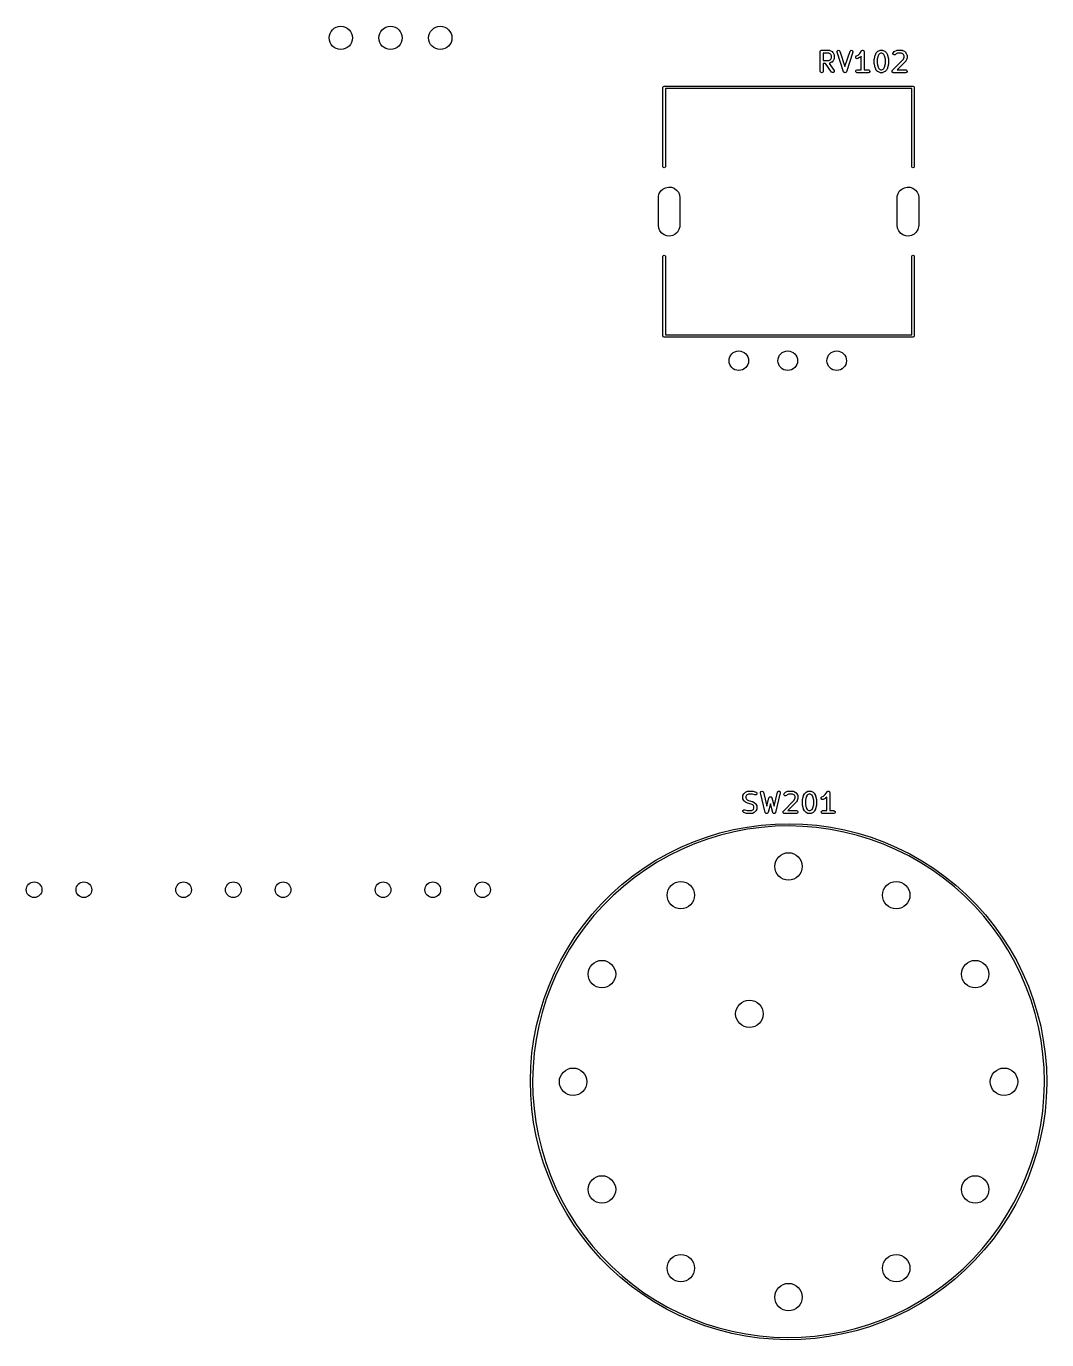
# Model space of a CAD drawing. Extents: x 93 to 207, y -134 to -67.
# Drawn here: x 155.1 to 207.2, y -133.7 to -66.6 of the extents above; entities that cross this region are included whole.
import ezdxf

# ---------------------------------------------------------------- set-up
doc = ezdxf.new("R2010")
doc.units = 0
doc.layers.add('BLACK', color=7, linetype='CONTINUOUS')

msp = doc.modelspace()

# ---------------------------------------------------------------- linework, layer by layer
at = {"layer": 'BLACK', "linetype": 'CONTINUOUS'}
for p, q in [((195.672, -67.8852), (195.674, -67.8754)), ((195.672, -68.8852), (195.672, -67.8852)), ((195.673, -67.8722), (195.675, -67.8693)), ((195.674, -67.8754), (195.673, -67.8722)), ((195.675, -67.8693), (195.676, -67.8595)), ((195.676, -67.8595), (195.689, -67.8446)), ((195.689, -67.8446), (195.699, -67.8277)), ((195.699, -67.8277), (195.705, -67.8254)), ((195.705, -67.8254), (195.709, -67.8202)), ((195.709, -67.8202), (195.729, -67.8168)), ((195.729, -67.8168), (195.747, -67.8102)), ((195.747, -67.8102), (196.128, -67.8102)), ((195.822, -67.9602), (195.822, -68.334)), ((196.11, -67.9602), (195.822, -67.9602)), ((195.822, -68.334), (196.11, -68.334)), ((196.179, -67.9944), (196.11, -67.9602)), ((196.11, -68.334), (196.179, -68.2997)), ((196.128, -67.8102), (196.154, -67.8147)), ((196.154, -67.8147), (196.157, -67.8176)), ((196.157, -67.8176), (196.161, -67.8181)), ((196.161, -67.8181), (196.257, -67.8657)), ((196.257, -68.4285), (196.161, -68.4761)), ((196.209, -68.0248), (196.179, -67.9944)), ((196.179, -68.2997), (196.209, -68.2693)), ((196.243, -68.0934), (196.209, -68.0248)), ((196.209, -68.2693), (196.243, -68.2008)), ((196.243, -68.2008), (196.243, -68.0934)), ((196.257, -67.8657), (196.275, -67.8791)), ((196.258, -68.4273), (196.257, -68.4285)), ((196.276, -68.4144), (196.258, -68.4273)), ((196.275, -67.8791), (196.276, -67.8798)), ((196.276, -67.8798), (196.324, -67.9274)), ((196.324, -68.3668), (196.276, -68.4144)), ((196.324, -67.9274), (196.337, -67.9458)), ((196.338, -68.3473), (196.324, -68.3653)), ((196.324, -68.3653), (196.324, -68.3668)), ((196.337, -67.9458), (196.338, -67.9469)), ((196.338, -67.9469), (196.385, -68.0421)), ((196.385, -68.2521), (196.338, -68.3473)), ((196.385, -68.0421), (196.393, -68.0671)), ((196.386, -68.2476), (196.385, -68.2521)), ((196.389, -68.2442), (196.386, -68.2476)), ((196.393, -68.2185), (196.389, -68.2442)), ((196.393, -68.0671), (196.392, -68.0714)), ((196.392, -68.0714), (196.393, -68.0757)), ((196.393, -68.0757), (196.393, -68.2185)), ((196.529, -67.8831), (196.548, -67.8354)), ((196.533, -67.9089), (196.529, -67.8831)), ((196.866, -68.9089), (196.533, -67.9089)), ((196.548, -67.8354), (196.593, -67.811)), ((196.593, -67.811), (196.643, -67.8213)), ((196.643, -67.8213), (196.675, -67.8615)), ((196.675, -67.8615), (196.937, -68.648)), ((196.937, -68.648), (197.2, -67.8615)), ((197.342, -67.9089), (197.009, -68.9089)), ((197.2, -67.8615), (197.212, -67.8386)), ((197.212, -67.8386), (197.256, -67.8117)), ((197.256, -67.8117), (197.306, -67.8192)), ((197.306, -67.8192), (197.341, -67.8576)), ((197.341, -67.8576), (197.342, -67.9089)), ((197.485, -68.1923), (197.488, -68.1411)), ((197.515, -68.2335), (197.485, -68.1923)), ((197.488, -68.1411), (197.523, -68.1038)), ((197.565, -68.2454), (197.515, -68.2335)), ((197.523, -68.1038), (197.607, -68.0616)), ((197.59, -68.238), (197.565, -68.2454)), ((197.685, -68.1904), (197.59, -68.238)), ((197.607, -68.0616), (197.689, -67.9803)), ((197.686, -68.1892), (197.685, -68.1904)), ((197.705, -68.1763), (197.686, -68.1892)), ((197.689, -67.9803), (197.78, -67.8436)), ((197.767, -68.1139), (197.705, -68.1763)), ((197.767, -68.8102), (197.767, -68.1139)), ((197.78, -67.8436), (197.798, -67.8247)), ((197.798, -67.8247), (197.802, -67.8235)), ((197.802, -67.8235), (197.805, -67.8202)), ((197.805, -67.8202), (197.826, -67.8164)), ((197.826, -67.8164), (197.847, -67.8103)), ((197.847, -67.8103), (197.851, -67.8121)), ((197.851, -67.8121), (197.855, -67.8113)), ((197.855, -67.8113), (197.874, -67.8222)), ((197.874, -67.8222), (197.894, -67.8309)), ((197.894, -67.8309), (197.896, -67.8348)), ((197.896, -67.8348), (197.9, -67.837)), ((197.9, -67.837), (197.907, -67.8574)), ((197.907, -67.8574), (197.917, -67.8769)), ((197.917, -67.8769), (197.916, -67.8811)), ((197.916, -67.8811), (197.917, -67.8852)), ((197.917, -67.8852), (197.917, -68.8102)), ((198.434, -68.2661), (198.436, -68.2514)), ((198.434, -68.5042), (198.434, -68.2661)), ((198.436, -68.2479), (198.484, -68.0575)), ((198.436, -68.2514), (198.436, -68.2479)), ((198.484, -68.0575), (198.489, -68.0456)), ((198.489, -68.0421), (198.537, -67.9469)), ((198.489, -68.0456), (198.489, -68.0421)), ((198.537, -67.9469), (198.55, -67.9289)), ((198.55, -67.9289), (198.551, -67.9274)), ((198.551, -67.9274), (198.599, -67.8798)), ((198.627, -68.1018), (198.584, -68.2754)), ((198.584, -68.2754), (198.584, -68.495)), ((198.599, -67.8798), (198.617, -67.8669)), ((198.617, -67.8669), (198.618, -67.8657)), ((198.618, -67.8657), (198.713, -67.8181)), ((198.666, -68.0248), (198.627, -68.1018)), ((198.696, -67.9944), (198.666, -68.0248)), ((198.765, -67.9602), (198.696, -67.9944)), ((198.713, -67.8181), (198.738, -67.8107)), ((198.738, -67.8107), (198.743, -67.8117)), ((198.743, -67.8117), (198.747, -67.8102)), ((198.747, -67.8102), (198.842, -67.8102)), ((198.824, -67.9602), (198.765, -67.9602)), ((198.893, -67.9944), (198.824, -67.9602)), ((198.842, -67.8102), (198.868, -67.8147)), ((198.868, -67.8147), (198.871, -67.8176)), ((198.871, -67.8176), (198.876, -67.8181)), ((198.876, -67.8181), (198.971, -67.8657)), ((198.923, -68.0248), (198.893, -67.9944)), ((198.962, -68.1018), (198.923, -68.0248)), ((199.005, -68.2754), (198.962, -68.1018)), ((198.971, -67.8657), (198.989, -67.8791)), ((198.989, -67.8791), (198.99, -67.8798)), ((198.99, -67.8798), (199.038, -67.9274)), ((199.005, -68.495), (199.005, -68.2754)), ((199.038, -67.9274), (199.051, -67.9458)), ((199.051, -67.9458), (199.052, -67.9469)), ((199.052, -67.9469), (199.1, -68.0421)), ((199.1, -68.0421), (199.103, -68.0545)), ((199.103, -68.0545), (199.105, -68.0575)), ((199.105, -68.0575), (199.153, -68.2479)), ((199.153, -68.2479), (199.154, -68.2629)), ((199.154, -68.2629), (199.155, -68.2661)), ((199.155, -68.2661), (199.155, -68.5042)), ((199.361, -68.8321), (199.919, -68.2732)), ((199.387, -67.9739), (199.408, -67.9274)), ((199.4, -68.0234), (199.387, -67.9739)), ((199.442, -68.0529), (199.4, -68.0234)), ((199.408, -67.9274), (199.456, -67.8798)), ((199.493, -68.0484), (199.442, -68.0529)), ((199.456, -67.8798), (199.474, -67.8669)), ((199.474, -67.8669), (199.475, -67.8657)), ((199.475, -67.8657), (199.571, -67.8181)), ((199.514, -68.0335), (199.493, -68.0484)), ((199.553, -67.9944), (199.514, -68.0335)), ((199.622, -67.9602), (199.553, -67.9944)), ((199.571, -67.8181), (199.596, -67.8107)), ((200.038, -68.3668), (199.595, -68.8102)), ((199.596, -67.8107), (199.6, -67.8117)), ((199.6, -67.8117), (199.604, -67.8102)), ((199.604, -67.8102), (199.842, -67.8102)), ((199.824, -67.9602), (199.622, -67.9602)), ((199.893, -67.9944), (199.824, -67.9602)), ((199.842, -67.8102), (199.868, -67.8147)), ((199.868, -67.8147), (199.871, -67.8176)), ((199.871, -67.8176), (199.876, -67.8181)), ((199.876, -67.8181), (199.971, -67.8657)), ((199.923, -68.0248), (199.893, -67.9944)), ((199.919, -68.2732), (199.958, -68.1587)), ((199.958, -68.0934), (199.923, -68.0248)), ((199.958, -68.1587), (199.958, -68.0934)), ((199.971, -67.8657), (199.989, -67.8791)), ((199.989, -67.8791), (199.99, -67.8798)), ((199.99, -67.8798), (200.038, -67.9274)), ((200.038, -67.9274), (200.051, -67.9458)), ((200.04, -68.3627), (200.038, -68.3668)), ((200.044, -68.3604), (200.04, -68.3627)), ((200.056, -68.3375), (200.044, -68.3604)), ((200.051, -67.9458), (200.052, -67.9469)), ((200.052, -67.9469), (200.1, -68.0421)), ((200.104, -68.1946), (200.056, -68.3375)), ((200.1, -68.0421), (200.107, -68.0671)), ((200.108, -68.1709), (200.104, -68.193)), ((200.104, -68.193), (200.104, -68.1946)), ((200.107, -68.0671), (200.106, -68.0714)), ((200.106, -68.0714), (200.108, -68.0757)), ((200.108, -68.0757), (200.108, -68.1709)), ((195.689, -68.9334), (195.672, -68.8852)), ((195.734, -68.959), (195.689, -68.9334)), ((195.784, -68.9501), (195.734, -68.959)), ((195.817, -68.9108), (195.784, -68.9501)), ((195.822, -68.8852), (195.817, -68.9108)), ((195.946, -68.484), (195.822, -68.484)), ((195.822, -68.484), (195.822, -68.8852)), ((196.257, -68.9282), (195.946, -68.484)), ((196.132, -68.4825), (196.129, -68.4836)), ((196.129, -68.4836), (196.38, -68.8422)), ((196.136, -68.4835), (196.132, -68.4825)), ((196.161, -68.4761), (196.136, -68.4835)), ((196.299, -68.9576), (196.257, -68.9282)), ((196.35, -68.9532), (196.299, -68.9576)), ((196.386, -68.9169), (196.35, -68.9532)), ((196.38, -68.8422), (196.391, -68.8658)), ((196.391, -68.8658), (196.386, -68.9169)), ((196.868, -68.9106), (196.866, -68.9089)), ((196.868, -68.9127), (196.868, -68.9106)), ((196.883, -68.9305), (196.868, -68.9127)), ((196.898, -68.9491), (196.883, -68.9305)), ((196.9, -68.9495), (196.898, -68.9491)), ((196.902, -68.9511), (196.9, -68.9495)), ((196.925, -68.9546), (196.902, -68.9511)), ((196.948, -68.9594), (196.925, -68.9546)), ((196.95, -68.9583), (196.948, -68.9594)), ((196.952, -68.9587), (196.95, -68.9583)), ((196.973, -68.9462), (196.952, -68.9587)), ((196.994, -68.9349), (196.973, -68.9462)), ((196.996, -68.9318), (196.994, -68.9329)), ((196.994, -68.9329), (196.994, -68.9349)), ((197.009, -68.9089), (196.996, -68.9318)), ((197.483, -68.8722), (197.508, -68.8277)), ((197.492, -68.9227), (197.483, -68.8722)), ((197.531, -68.9557), (197.492, -68.9227)), ((197.508, -68.8277), (197.556, -68.8102)), ((197.556, -68.9602), (197.531, -68.9557)), ((197.556, -68.8102), (197.767, -68.8102)), ((198.128, -68.9602), (197.556, -68.9602)), ((197.917, -68.8102), (198.128, -68.8102)), ((198.128, -68.8102), (198.154, -68.8147)), ((198.176, -68.9426), (198.128, -68.9602)), ((198.154, -68.8147), (198.193, -68.8477)), ((198.202, -68.8982), (198.176, -68.9426)), ((198.193, -68.8477), (198.202, -68.8982)), ((198.435, -68.5075), (198.434, -68.5042)), ((198.436, -68.5224), (198.435, -68.5075)), ((198.484, -68.7129), (198.436, -68.5224)), ((198.486, -68.7158), (198.484, -68.7129)), ((198.489, -68.7282), (198.486, -68.7158)), ((198.537, -68.8235), (198.489, -68.7282)), ((198.538, -68.8246), (198.537, -68.8235)), ((198.551, -68.843), (198.538, -68.8246)), ((198.599, -68.8906), (198.551, -68.843)), ((198.584, -68.495), (198.627, -68.6685)), ((198.6, -68.8913), (198.599, -68.8906)), ((198.618, -68.9046), (198.6, -68.8913)), ((198.713, -68.9523), (198.618, -68.9046)), ((198.627, -68.6685), (198.666, -68.7455)), ((198.666, -68.7455), (198.696, -68.7759)), ((198.696, -68.7759), (198.765, -68.8102)), ((198.718, -68.9528), (198.713, -68.9523)), ((198.721, -68.9557), (198.718, -68.9528)), ((198.747, -68.9602), (198.721, -68.9557)), ((198.842, -68.9602), (198.747, -68.9602)), ((198.765, -68.8102), (198.824, -68.8102)), ((198.824, -68.8102), (198.893, -68.7759)), ((198.846, -68.9586), (198.842, -68.9602)), ((198.851, -68.9597), (198.846, -68.9586)), ((198.876, -68.9523), (198.851, -68.9597)), ((198.971, -68.9046), (198.876, -68.9523)), ((198.893, -68.7759), (198.923, -68.7455)), ((198.923, -68.7455), (198.962, -68.6685)), ((198.962, -68.6685), (199.005, -68.495)), ((198.972, -68.9035), (198.971, -68.9046)), ((198.99, -68.8906), (198.972, -68.9035)), ((199.038, -68.843), (198.99, -68.8906)), ((199.039, -68.8415), (199.038, -68.843)), ((199.052, -68.8235), (199.039, -68.8415)), ((199.1, -68.7282), (199.052, -68.8235)), ((199.105, -68.7129), (199.1, -68.7247)), ((199.1, -68.7247), (199.1, -68.7282)), ((199.153, -68.5224), (199.105, -68.7129)), ((199.155, -68.5042), (199.153, -68.519)), ((199.153, -68.519), (199.153, -68.5224)), ((199.339, -68.8786), (199.34, -68.8755)), ((199.345, -68.9004), (199.339, -68.8786)), ((199.34, -68.8722), (199.351, -68.8526)), ((199.34, -68.8755), (199.34, -68.8722)), ((199.349, -68.9227), (199.345, -68.9004)), ((199.351, -68.9249), (199.349, -68.9227)), ((199.351, -68.8526), (199.361, -68.8321)), ((199.352, -68.9282), (199.351, -68.9249)), ((199.371, -68.9411), (199.352, -68.9282)), ((199.388, -68.9557), (199.371, -68.9411)), ((199.393, -68.9565), (199.388, -68.9557)), ((199.394, -68.9576), (199.393, -68.9565)), ((199.397, -68.9573), (199.394, -68.9576)), ((199.414, -68.9602), (199.397, -68.9573)), ((200.033, -68.9602), (199.414, -68.9602)), ((199.595, -68.8102), (200.033, -68.8102)), ((200.033, -68.8102), (200.058, -68.8147)), ((200.081, -68.9426), (200.033, -68.9602)), ((200.058, -68.8147), (200.098, -68.8477)), ((200.107, -68.8982), (200.081, -68.9426)), ((200.098, -68.8477), (200.107, -68.8982)), ((187.646, -69.7028), (187.664, -69.6604)), ((187.646, -73.7668), (187.646, -69.7028)), ((187.664, -69.6604), (187.706, -69.6428)), ((187.706, -69.6428), (200.406, -69.6428)), ((200.346, -69.7628), (187.766, -69.7628)), ((187.766, -69.7628), (187.766, -73.7668)), ((200.346, -73.7668), (200.346, -69.7628)), ((200.406, -69.6428), (200.448, -69.6604)), ((200.448, -69.6604), (200.466, -69.7028)), ((200.466, -69.7028), (200.466, -73.7668)), ((187.664, -73.8092), (187.646, -73.7668)), ((187.766, -73.7668), (187.748, -73.8092)), ((200.364, -73.8092), (200.346, -73.7668)), ((200.466, -73.7668), (200.448, -73.8092)), ((187.706, -73.8268), (187.664, -73.8092)), ((187.748, -73.8092), (187.706, -73.8268)), ((200.406, -73.8268), (200.364, -73.8092)), ((200.448, -73.8092), (200.406, -73.8268)), ((187.416, -75.2725), (187.458, -75.1291)), ((187.458, -75.1291), (187.536, -75.0022)), ((187.536, -75.0022), (187.646, -74.9012)), ((187.646, -74.9012), (187.779, -74.8334)), ((187.779, -74.8334), (187.925, -74.8039)), ((187.925, -74.8039), (188.074, -74.8148)), ((188.074, -74.8148), (188.215, -74.8654)), ((188.215, -74.8654), (188.337, -74.9519)), ((188.337, -74.9519), (188.43, -75.0679)), ((188.43, -75.0679), (188.49, -75.2049)), ((199.608, -75.2725), (199.65, -75.1291)), ((199.65, -75.1291), (199.728, -75.0022)), ((199.728, -75.0022), (199.838, -74.9012)), ((199.838, -74.9012), (199.971, -74.8334)), ((199.971, -74.8334), (200.117, -74.8039)), ((200.117, -74.8039), (200.266, -74.8148)), ((200.266, -74.8148), (200.407, -74.8654)), ((200.407, -74.8654), (200.529, -74.9519)), ((200.529, -74.9519), (200.622, -75.0679)), ((200.622, -75.0679), (200.682, -75.2049)), ((187.41, -75.3528), (187.416, -75.2725)), ((187.41, -76.7528), (187.41, -75.3528)), ((188.49, -75.2049), (188.51, -75.3528)), ((188.51, -75.3528), (188.51, -76.7528)), ((199.602, -75.3528), (199.608, -75.2725)), ((199.602, -76.7528), (199.602, -75.3528)), ((200.682, -75.2049), (200.702, -75.3528)), ((200.702, -75.3528), (200.702, -76.7528)), ((187.43, -76.9007), (187.41, -76.7528)), ((187.49, -77.0377), (187.43, -76.9007)), ((187.583, -77.1537), (187.49, -77.0377)), ((187.705, -77.2402), (187.583, -77.1537)), ((188.384, -77.1034), (188.274, -77.2044)), ((188.462, -76.9765), (188.384, -77.1034)), ((188.504, -76.8331), (188.462, -76.9765)), ((188.51, -76.7528), (188.504, -76.8331)), ((199.622, -76.9007), (199.602, -76.7528)), ((199.682, -77.0377), (199.622, -76.9007)), ((199.775, -77.1537), (199.682, -77.0377)), ((199.897, -77.2402), (199.775, -77.1537)), ((200.576, -77.1034), (200.466, -77.2044)), ((200.654, -76.9765), (200.576, -77.1034)), ((200.696, -76.8331), (200.654, -76.9765)), ((200.702, -76.7528), (200.696, -76.8331)), ((187.846, -77.2908), (187.705, -77.2402)), ((187.995, -77.3017), (187.846, -77.2908)), ((188.141, -77.2722), (187.995, -77.3017)), ((188.274, -77.2044), (188.141, -77.2722)), ((200.038, -77.2908), (199.897, -77.2402)), ((200.187, -77.3017), (200.038, -77.2908)), ((200.333, -77.2722), (200.187, -77.3017)), ((200.466, -77.2044), (200.333, -77.2722)), ((187.646, -78.3388), (187.664, -78.2964)), ((187.646, -82.4028), (187.646, -78.3388)), ((187.664, -78.2964), (187.706, -78.2788)), ((187.706, -78.2788), (187.748, -78.2964)), ((187.748, -78.2964), (187.766, -78.3388)), ((187.766, -78.3388), (187.766, -82.3428)), ((200.346, -78.3388), (200.364, -78.2964)), ((200.346, -82.3428), (200.346, -78.3388)), ((200.364, -78.2964), (200.406, -78.2788)), ((200.406, -78.2788), (200.448, -78.2964)), ((200.448, -78.2964), (200.466, -78.3388)), ((200.466, -78.3388), (200.466, -82.4028)), ((187.664, -82.4452), (187.646, -82.4028)), ((187.706, -82.4628), (187.664, -82.4452)), ((200.406, -82.4628), (187.706, -82.4628)), ((187.766, -82.3428), (200.346, -82.3428)), ((200.448, -82.4452), (200.406, -82.4628)), ((200.466, -82.4028), (200.448, -82.4452)), ((191.721, -105.922), (191.725, -105.896)), ((191.721, -106.017), (191.721, -105.922)), ((191.725, -105.896), (191.728, -105.893)), ((191.728, -105.893), (191.729, -105.888)), ((191.729, -105.888), (191.776, -105.793)), ((191.776, -105.793), (191.79, -105.775)), ((191.79, -105.773), (191.838, -105.726)), ((191.79, -105.775), (191.79, -105.773)), ((191.838, -105.726), (191.856, -105.713)), ((191.856, -105.713), (191.857, -105.712)), ((191.857, -105.712), (191.953, -105.664)), ((191.905, -105.871), (191.871, -105.939)), ((191.871, -105.939), (191.871, -105.999)), ((191.871, -105.999), (191.905, -106.068)), ((191.935, -105.84), (191.905, -105.871)), ((192.004, -105.806), (191.935, -105.84)), ((191.953, -105.664), (191.978, -105.657)), ((191.978, -105.657), (191.982, -105.658)), ((191.982, -105.658), (191.986, -105.656)), ((191.986, -105.656), (192.224, -105.656)), ((192.212, -105.806), (192.004, -105.806)), ((192.343, -105.85), (192.212, -105.806)), ((192.224, -105.656), (192.246, -105.66)), ((192.246, -105.66), (192.248, -105.66)), ((192.248, -105.66), (192.391, -105.708)), ((192.395, -105.849), (192.343, -105.85)), ((192.391, -105.708), (192.414, -105.72)), ((192.433, -105.815), (192.395, -105.849)), ((192.414, -105.72), (192.441, -105.764)), ((192.441, -105.764), (192.433, -105.815)), ((192.626, -105.723), (192.649, -105.677)), ((192.627, -105.749), (192.626, -105.723)), ((192.866, -106.749), (192.627, -105.749)), ((192.649, -105.677), (192.696, -105.656)), ((192.696, -105.656), (192.745, -105.671)), ((192.745, -105.671), (192.773, -105.714)), ((192.773, -105.714), (192.943, -106.425)), ((192.943, -106.425), (193.057, -105.998)), ((193.057, -105.998), (193.068, -105.974)), ((193.068, -105.974), (193.073, -105.97)), ((193.073, -105.97), (193.076, -105.964)), ((193.076, -105.964), (193.094, -105.956)), ((193.094, -105.956), (193.11, -105.944)), ((193.11, -105.944), (193.116, -105.945)), ((193.116, -105.945), (193.123, -105.942)), ((193.123, -105.942), (193.141, -105.947)), ((193.141, -105.947), (193.161, -105.949)), ((193.161, -105.949), (193.165, -105.954)), ((193.165, -105.954), (193.172, -105.956)), ((193.172, -105.956), (193.183, -105.971)), ((193.183, -105.971), (193.197, -105.985)), ((193.197, -105.985), (193.198, -105.992)), ((193.198, -105.992), (193.201, -105.998)), ((193.201, -105.998), (193.315, -106.425)), ((193.315, -106.425), (193.485, -105.714)), ((193.631, -105.749), (193.392, -106.749)), ((193.485, -105.714), (193.495, -105.69)), ((193.495, -105.69), (193.536, -105.659)), ((193.536, -105.659), (193.587, -105.662)), ((193.587, -105.662), (193.625, -105.698)), ((193.625, -105.698), (193.631, -105.749)), ((193.816, -105.82), (193.838, -105.773)), ((193.829, -105.869), (193.816, -105.82)), ((193.872, -105.899), (193.829, -105.869)), ((193.838, -105.773), (193.886, -105.726)), ((193.923, -105.894), (193.872, -105.899)), ((193.886, -105.726), (193.904, -105.713)), ((193.904, -105.713), (193.905, -105.712)), ((193.905, -105.712), (194, -105.664)), ((193.944, -105.879), (193.923, -105.894)), ((193.983, -105.84), (193.944, -105.879)), ((194.051, -105.806), (193.983, -105.84)), ((194, -105.664), (194.025, -105.657)), ((194.025, -105.657), (194.03, -105.658)), ((194.03, -105.658), (194.034, -105.656)), ((194.034, -105.656), (194.272, -105.656)), ((194.254, -105.806), (194.051, -105.806)), ((194.323, -105.84), (194.254, -105.806)), ((194.272, -105.656), (194.298, -105.661)), ((194.298, -105.661), (194.301, -105.664)), ((194.301, -105.664), (194.305, -105.664)), ((194.305, -105.664), (194.401, -105.712)), ((194.353, -105.871), (194.323, -105.84)), ((194.349, -106.119), (194.387, -106.005)), ((194.387, -105.939), (194.353, -105.871)), ((194.387, -106.005), (194.387, -105.939)), ((194.401, -105.712), (194.419, -105.725)), ((194.419, -105.725), (194.42, -105.726)), ((194.42, -105.726), (194.468, -105.773)), ((194.468, -105.773), (194.481, -105.792)), ((194.481, -105.792), (194.482, -105.793)), ((194.482, -105.793), (194.529, -105.888)), ((194.529, -105.888), (194.537, -105.913)), ((194.537, -105.913), (194.536, -105.917)), ((194.536, -105.917), (194.537, -105.922)), ((194.537, -105.922), (194.537, -106.017)), ((194.771, -106.094), (194.818, -105.903)), ((194.818, -105.903), (194.823, -105.892)), ((194.823, -105.892), (194.824, -105.888)), ((194.824, -105.888), (194.871, -105.793)), ((194.871, -105.793), (194.885, -105.775)), ((194.885, -105.775), (194.886, -105.773)), ((194.886, -105.773), (194.933, -105.726)), ((194.962, -105.948), (194.918, -106.121)), ((194.933, -105.726), (194.951, -105.713)), ((194.951, -105.713), (194.953, -105.712)), ((194.953, -105.712), (195.048, -105.664)), ((195, -105.871), (194.962, -105.948)), ((195.031, -105.84), (195, -105.871)), ((195.099, -105.806), (195.031, -105.84)), ((195.048, -105.664), (195.073, -105.657)), ((195.073, -105.657), (195.077, -105.658)), ((195.077, -105.658), (195.081, -105.656)), ((195.081, -105.656), (195.177, -105.656)), ((195.159, -105.806), (195.099, -105.806)), ((195.227, -105.84), (195.159, -105.806)), ((195.177, -105.656), (195.202, -105.661)), ((195.202, -105.661), (195.206, -105.664)), ((195.206, -105.664), (195.21, -105.664)), ((195.21, -105.664), (195.305, -105.712)), ((195.258, -105.871), (195.227, -105.84)), ((195.296, -105.948), (195.258, -105.871)), ((195.34, -106.121), (195.296, -105.948)), ((195.305, -105.712), (195.323, -105.725)), ((195.323, -105.725), (195.325, -105.726)), ((195.325, -105.726), (195.373, -105.773)), ((195.373, -105.773), (195.385, -105.792)), ((195.385, -105.792), (195.387, -105.793)), ((195.387, -105.793), (195.434, -105.888)), ((195.434, -105.888), (195.438, -105.901)), ((195.438, -105.901), (195.44, -105.903)), ((195.44, -105.903), (195.487, -106.094)), ((195.724, -106.038), (195.727, -105.987)), ((195.727, -105.987), (195.762, -105.95)), ((195.762, -105.95), (195.846, -105.908)), ((195.846, -105.908), (195.928, -105.826)), ((195.928, -105.826), (196.019, -105.69)), ((196.006, -105.96), (195.944, -106.022)), ((196.006, -106.656), (196.006, -105.96)), ((196.019, -105.69), (196.037, -105.671)), ((196.037, -105.671), (196.041, -105.67)), ((196.041, -105.67), (196.044, -105.666)), ((196.044, -105.666), (196.065, -105.662)), ((196.065, -105.662), (196.086, -105.656)), ((196.086, -105.656), (196.09, -105.658)), ((196.09, -105.658), (196.094, -105.657)), ((196.094, -105.657), (196.113, -105.668)), ((196.113, -105.668), (196.133, -105.677)), ((196.133, -105.677), (196.135, -105.681)), ((196.135, -105.681), (196.139, -105.683)), ((196.139, -105.683), (196.146, -105.703)), ((196.146, -105.703), (196.156, -105.723)), ((196.156, -105.723), (196.155, -105.727)), ((196.155, -105.727), (196.156, -105.731)), ((196.156, -105.731), (196.156, -106.656)), ((191.722, -106.021), (191.721, -106.017)), ((191.721, -106.025), (191.722, -106.021)), ((191.729, -106.05), (191.721, -106.025)), ((191.722, -106.699), (191.73, -106.648)), ((191.776, -106.146), (191.729, -106.05)), ((191.73, -106.648), (191.768, -106.614)), ((191.768, -106.614), (191.819, -106.612)), ((191.777, -106.147), (191.776, -106.146)), ((191.79, -106.165), (191.777, -106.147)), ((191.838, -106.213), (191.79, -106.165)), ((191.819, -106.612), (191.951, -106.656)), ((191.839, -106.213), (191.838, -106.213)), ((191.857, -106.227), (191.839, -106.213)), ((191.953, -106.274), (191.857, -106.227)), ((191.905, -106.068), (191.935, -106.098)), ((191.935, -106.098), (192.012, -106.137)), ((191.951, -106.656), (192.159, -106.656)), ((191.956, -106.275), (191.953, -106.274)), ((191.968, -106.28), (191.956, -106.275)), ((192.15, -106.326), (191.968, -106.28)), ((192.012, -106.137), (192.195, -106.182)), ((192.227, -106.364), (192.15, -106.326)), ((192.159, -106.656), (192.227, -106.622)), ((192.195, -106.182), (192.207, -106.188)), ((192.207, -106.188), (192.21, -106.188)), ((192.21, -106.188), (192.305, -106.236)), ((192.258, -106.395), (192.227, -106.364)), ((192.227, -106.622), (192.258, -106.592)), ((192.292, -106.463), (192.258, -106.395)), ((192.258, -106.592), (192.292, -106.523)), ((192.292, -106.523), (192.292, -106.463)), ((192.305, -106.236), (192.323, -106.249)), ((192.323, -106.249), (192.325, -106.25)), ((192.325, -106.25), (192.373, -106.297)), ((192.373, -106.297), (192.385, -106.316)), ((192.387, -106.669), (192.373, -106.687)), ((192.385, -106.316), (192.387, -106.317)), ((192.387, -106.317), (192.434, -106.412)), ((192.434, -106.574), (192.387, -106.669)), ((192.434, -106.412), (192.442, -106.437)), ((192.435, -106.57), (192.434, -106.574)), ((192.438, -106.566), (192.435, -106.57)), ((192.442, -106.541), (192.438, -106.566)), ((192.442, -106.437), (192.441, -106.441)), ((192.441, -106.441), (192.442, -106.445)), ((192.442, -106.445), (192.442, -106.541)), ((193.129, -106.308), (193.011, -106.751)), ((193.247, -106.751), (193.129, -106.308)), ((193.781, -106.699), (193.79, -106.678)), ((193.79, -106.678), (194.349, -106.119)), ((194.468, -106.213), (194.024, -106.656)), ((194.024, -106.656), (194.462, -106.656)), ((194.462, -106.656), (194.488, -106.661)), ((194.47, -106.209), (194.468, -106.213)), ((194.473, -106.206), (194.47, -106.209)), ((194.486, -106.183), (194.473, -106.206)), ((194.534, -106.041), (194.486, -106.183)), ((194.488, -106.661), (194.527, -106.694)), ((194.537, -106.017), (194.533, -106.039)), ((194.533, -106.039), (194.534, -106.041)), ((194.768, -106.112), (194.771, -106.097)), ((194.768, -106.35), (194.768, -106.112)), ((194.769, -106.353), (194.768, -106.35)), ((194.771, -106.368), (194.769, -106.353)), ((194.771, -106.097), (194.771, -106.094)), ((194.818, -106.559), (194.771, -106.368)), ((194.82, -106.562), (194.818, -106.559)), ((194.824, -106.574), (194.82, -106.562)), ((194.871, -106.669), (194.824, -106.574)), ((194.873, -106.671), (194.871, -106.669)), ((194.886, -106.689), (194.873, -106.671)), ((194.918, -106.121), (194.918, -106.341)), ((194.918, -106.341), (194.962, -106.515)), ((194.962, -106.515), (195, -106.592)), ((195, -106.592), (195.031, -106.622)), ((195.031, -106.622), (195.099, -106.656)), ((195.099, -106.656), (195.159, -106.656)), ((195.159, -106.656), (195.227, -106.622)), ((195.227, -106.622), (195.258, -106.592)), ((195.258, -106.592), (195.296, -106.515)), ((195.296, -106.515), (195.34, -106.341)), ((195.34, -106.341), (195.34, -106.121)), ((195.387, -106.669), (195.373, -106.687)), ((195.434, -106.574), (195.387, -106.669)), ((195.435, -106.571), (195.434, -106.574)), ((195.44, -106.559), (195.435, -106.571)), ((195.487, -106.368), (195.44, -106.559)), ((195.487, -106.094), (195.489, -106.109)), ((195.49, -106.35), (195.487, -106.365)), ((195.487, -106.365), (195.487, -106.368)), ((195.489, -106.109), (195.49, -106.112)), ((195.49, -106.112), (195.49, -106.35)), ((195.722, -106.718), (195.747, -106.674)), ((195.754, -106.079), (195.724, -106.038)), ((195.747, -106.674), (195.796, -106.656)), ((195.804, -106.091), (195.754, -106.079)), ((195.796, -106.656), (196.006, -106.656)), ((195.829, -106.084), (195.804, -106.091)), ((195.924, -106.036), (195.829, -106.084)), ((195.926, -106.035), (195.924, -106.036)), ((195.944, -106.022), (195.926, -106.035)), ((196.156, -106.656), (196.367, -106.656)), ((196.367, -106.656), (196.393, -106.661)), ((196.393, -106.661), (196.432, -106.694)), ((191.749, -106.742), (191.722, -106.699)), ((191.772, -106.755), (191.749, -106.742)), ((191.915, -106.802), (191.772, -106.755)), ((191.916, -106.802), (191.915, -106.802)), ((191.939, -106.806), (191.916, -106.802)), ((192.177, -106.806), (191.939, -106.806)), ((192.181, -106.805), (192.177, -106.806)), ((192.185, -106.806), (192.181, -106.805)), ((192.21, -106.798), (192.185, -106.806)), ((192.305, -106.751), (192.21, -106.798)), ((192.307, -106.749), (192.305, -106.751)), ((192.325, -106.737), (192.307, -106.749)), ((192.373, -106.689), (192.325, -106.737)), ((192.373, -106.687), (192.373, -106.689)), ((192.655, -107.397), (193.366, -107.341)), ((192.87, -106.755), (192.866, -106.749)), ((192.871, -106.763), (192.87, -106.755)), ((192.884, -106.776), (192.871, -106.763)), ((192.894, -106.791), (192.884, -106.776)), ((192.901, -106.794), (192.894, -106.791)), ((192.907, -106.799), (192.901, -106.794)), ((192.925, -106.801), (192.907, -106.799)), ((192.943, -106.806), (192.925, -106.801)), ((192.95, -106.803), (192.943, -106.806)), ((192.958, -106.804), (192.95, -106.803)), ((192.973, -106.793), (192.958, -106.804)), ((192.99, -106.786), (192.973, -106.793)), ((192.994, -106.779), (192.99, -106.786)), ((193, -106.774), (192.994, -106.779)), ((193.011, -106.751), (193, -106.774)), ((193.252, -106.757), (193.247, -106.751)), ((193.252, -106.765), (193.252, -106.757)), ((193.266, -106.777), (193.252, -106.765)), ((193.276, -106.793), (193.266, -106.777)), ((193.284, -106.795), (193.276, -106.793)), ((193.29, -106.8), (193.284, -106.795)), ((193.308, -106.801), (193.29, -106.8)), ((193.326, -106.806), (193.308, -106.801)), ((193.333, -106.803), (193.326, -106.806)), ((193.341, -106.803), (193.333, -106.803)), ((193.356, -106.792), (193.341, -106.803)), ((193.372, -106.784), (193.356, -106.792)), ((193.366, -107.341), (194.079, -107.323)), ((193.376, -106.777), (193.372, -106.784)), ((193.382, -106.772), (193.376, -106.777)), ((193.392, -106.749), (193.382, -106.772)), ((193.769, -106.718), (193.781, -106.699)), ((193.77, -106.722), (193.769, -106.718)), ((193.769, -106.725), (193.77, -106.722)), ((193.774, -106.746), (193.769, -106.725)), ((193.778, -106.769), (193.774, -106.746)), ((193.781, -106.771), (193.778, -106.769)), ((193.782, -106.774), (193.781, -106.771)), ((193.8, -106.787), (193.782, -106.774)), ((193.818, -106.802), (193.8, -106.787)), ((193.822, -106.802), (193.818, -106.802)), ((193.824, -106.804), (193.822, -106.802)), ((193.827, -106.803), (193.824, -106.804)), ((193.843, -106.806), (193.827, -106.803)), ((194.462, -106.806), (193.843, -106.806)), ((194.079, -107.323), (194.792, -107.343)), ((194.511, -106.789), (194.462, -106.806)), ((194.536, -106.744), (194.511, -106.789)), ((194.527, -106.694), (194.536, -106.744)), ((194.792, -107.343), (195.502, -107.402)), ((194.933, -106.737), (194.886, -106.689)), ((194.935, -106.737), (194.933, -106.737)), ((194.953, -106.751), (194.935, -106.737)), ((195.048, -106.798), (194.953, -106.751)), ((195.052, -106.799), (195.048, -106.798)), ((195.056, -106.802), (195.052, -106.799)), ((195.081, -106.806), (195.056, -106.802)), ((195.177, -106.806), (195.081, -106.806)), ((195.181, -106.805), (195.177, -106.806)), ((195.185, -106.806), (195.181, -106.805)), ((195.21, -106.798), (195.185, -106.806)), ((195.305, -106.751), (195.21, -106.798)), ((195.307, -106.749), (195.305, -106.751)), ((195.325, -106.737), (195.307, -106.749)), ((195.373, -106.689), (195.325, -106.737)), ((195.373, -106.687), (195.373, -106.689)), ((195.731, -106.769), (195.722, -106.718)), ((195.77, -106.802), (195.731, -106.769)), ((195.796, -106.806), (195.77, -106.802)), ((196.367, -106.806), (195.796, -106.806)), ((196.415, -106.789), (196.367, -106.806)), ((196.441, -106.744), (196.415, -106.789)), ((196.432, -106.694), (196.441, -106.744)), ((189.204, -108.248), (189.874, -108.004)), ((189.874, -108.004), (190.556, -107.796)), ((190.587, -107.907), (189.91, -108.113)), ((190.556, -107.796), (191.248, -107.625)), ((191.273, -107.738), (190.587, -107.907)), ((191.248, -107.625), (191.949, -107.492)), ((191.967, -107.606), (191.273, -107.738)), ((191.949, -107.492), (192.655, -107.397)), ((192.668, -107.512), (191.967, -107.606)), ((193.372, -107.456), (192.668, -107.512)), ((194.079, -107.438), (193.372, -107.456)), ((194.785, -107.458), (194.079, -107.438)), ((195.49, -107.517), (194.785, -107.458)), ((196.19, -107.613), (195.49, -107.517)), ((195.502, -107.402), (196.209, -107.5)), ((196.884, -107.748), (196.19, -107.613)), ((196.209, -107.5), (196.909, -107.635)), ((197.569, -107.919), (196.884, -107.748)), ((196.909, -107.635), (197.6, -107.808)), ((198.245, -108.128), (197.569, -107.919)), ((197.6, -107.808), (198.282, -108.019)), ((198.282, -108.019), (198.951, -108.265)), ((187.909, -108.844), (188.549, -108.529)), ((188.597, -108.633), (187.963, -108.946)), ((188.549, -108.529), (189.204, -108.248)), ((189.246, -108.355), (188.597, -108.633)), ((189.91, -108.113), (189.246, -108.355)), ((198.908, -108.372), (198.245, -108.128)), ((199.557, -108.652), (198.908, -108.372)), ((198.951, -108.265), (199.605, -108.548)), ((200.19, -108.967), (199.557, -108.652)), ((199.605, -108.548), (200.244, -108.866)), ((186.686, -109.576), (187.288, -109.194)), ((187.347, -109.292), (186.75, -109.671)), ((187.288, -109.194), (187.909, -108.844)), ((187.963, -108.946), (187.347, -109.292)), ((200.804, -109.316), (200.19, -108.967)), ((200.244, -108.866), (200.864, -109.217)), ((201.4, -109.697), (200.804, -109.316)), ((200.864, -109.217), (201.464, -109.602)), ((185.549, -110.436), (186.106, -109.991)), ((186.106, -109.991), (186.686, -109.576)), ((186.75, -109.671), (186.175, -110.082)), ((201.973, -110.11), (201.4, -109.697)), ((201.464, -109.602), (202.043, -110.018)), ((202.043, -110.018), (202.598, -110.466)), ((185.017, -110.911), (185.549, -110.436)), ((185.623, -110.524), (185.096, -110.994)), ((186.175, -110.082), (185.623, -110.524)), ((202.524, -110.553), (201.973, -110.11)), ((203.049, -111.026), (202.524, -110.553)), ((202.598, -110.466), (203.129, -110.942)), ((184.511, -111.414), (185.017, -110.911)), ((185.096, -110.994), (184.595, -111.493)), ((203.549, -111.526), (203.049, -111.026)), ((203.129, -110.942), (203.632, -111.447)), ((183.586, -112.498), (184.034, -111.943)), ((184.121, -112.018), (183.677, -112.567)), ((184.034, -111.943), (184.511, -111.414)), ((184.595, -111.493), (184.121, -112.018)), ((204.02, -112.053), (203.549, -111.526)), ((203.632, -111.447), (204.108, -111.978)), ((204.108, -111.978), (204.554, -112.534)), ((183.168, -113.076), (183.586, -112.498)), ((183.677, -112.567), (183.263, -113.14)), ((204.463, -112.604), (204.02, -112.053)), ((204.875, -113.178), (204.463, -112.604)), ((204.554, -112.534), (204.97, -113.114)), ((182.782, -113.675), (183.168, -113.076)), ((183.263, -113.14), (182.881, -113.735)), ((205.255, -113.774), (204.875, -113.178)), ((204.97, -113.114), (205.353, -113.715)), ((182.43, -114.295), (182.782, -113.675)), ((182.881, -113.735), (182.531, -114.349)), ((205.602, -114.389), (205.255, -113.774)), ((205.353, -113.715), (205.704, -114.335)), ((182.111, -114.933), (182.43, -114.295)), ((182.531, -114.349), (182.215, -114.981)), ((205.916, -115.023), (205.602, -114.389)), ((205.704, -114.335), (206.021, -114.974)), ((181.827, -115.587), (182.111, -114.933)), ((182.215, -114.981), (181.934, -115.63)), ((206.195, -115.672), (205.916, -115.023)), ((206.021, -114.974), (206.302, -115.63)), ((181.579, -116.255), (181.827, -115.587)), ((181.934, -115.63), (181.688, -116.292)), ((206.439, -116.336), (206.195, -115.672)), ((206.302, -115.63), (206.548, -116.299)), ((181.368, -116.936), (181.579, -116.255)), ((181.688, -116.292), (181.478, -116.967)), ((206.646, -117.011), (206.439, -116.336)), ((206.548, -116.299), (206.757, -116.981)), ((181.193, -117.628), (181.368, -116.936)), ((181.478, -116.967), (181.306, -117.653)), ((206.816, -117.697), (206.646, -117.011)), ((206.757, -116.981), (206.929, -117.673)), ((181.057, -118.327), (181.193, -117.628)), ((181.306, -117.653), (181.17, -118.346)), ((206.949, -118.391), (206.816, -117.697)), ((206.929, -117.673), (207.063, -118.373)), ((180.958, -119.034), (181.057, -118.327)), ((181.17, -118.346), (181.072, -119.046)), ((207.045, -119.092), (206.949, -118.391)), ((207.063, -118.373), (207.159, -119.079)), ((180.898, -119.744), (180.958, -119.034)), ((181.072, -119.046), (181.013, -119.751)), ((207.102, -119.796), (207.045, -119.092)), ((207.159, -119.079), (207.217, -119.79)), ((180.876, -120.457), (180.898, -119.744)), ((181.013, -119.751), (180.991, -120.457)), ((207.121, -120.503), (207.102, -119.796)), ((207.217, -119.79), (207.236, -120.503)), ((180.893, -121.17), (180.876, -120.457)), ((180.876, -120.457), (180.876, -120.457)), ((180.991, -120.457), (181.008, -121.164)), ((207.097, -121.3), (207.121, -120.594)), ((207.121, -120.594), (207.121, -120.503)), ((207.236, -120.595), (207.211, -121.307)), ((207.236, -120.503), (207.236, -120.595)), ((180.948, -121.88), (180.893, -121.17)), ((181.008, -121.164), (181.063, -121.868)), ((207.034, -122.004), (207.097, -121.3)), ((207.211, -121.307), (207.149, -122.018)), ((181.042, -122.587), (180.948, -121.88)), ((181.063, -121.868), (181.155, -122.569)), ((206.934, -122.704), (207.034, -122.004)), ((207.149, -122.018), (207.048, -122.723)), ((181.174, -123.288), (181.042, -122.587)), ((181.155, -122.569), (181.286, -123.264)), ((206.796, -123.397), (206.934, -122.704)), ((207.048, -122.723), (206.908, -123.423)), ((181.343, -123.981), (181.174, -123.288)), ((181.286, -123.264), (181.454, -123.95)), ((206.621, -124.082), (206.796, -123.397)), ((206.908, -123.423), (206.732, -124.114)), ((181.55, -124.663), (181.343, -123.981)), ((181.454, -123.95), (181.659, -124.627)), ((206.409, -124.756), (206.621, -124.082)), ((206.732, -124.114), (206.518, -124.794)), ((181.793, -125.333), (181.55, -124.663)), ((181.659, -124.627), (181.9, -125.291)), ((206.161, -125.418), (206.409, -124.756)), ((206.518, -124.794), (206.268, -125.461)), ((182.072, -125.989), (181.793, -125.333)), ((181.9, -125.291), (182.177, -125.941)), ((205.878, -126.066), (206.161, -125.418)), ((206.268, -125.461), (205.982, -126.115)), ((182.387, -126.629), (182.072, -125.989)), ((182.177, -125.941), (182.488, -126.576)), ((205.559, -126.697), (205.878, -126.066)), ((205.982, -126.115), (205.661, -126.751)), ((182.735, -127.252), (182.387, -126.629)), ((182.488, -126.576), (182.834, -127.193)), ((205.208, -127.31), (205.559, -126.697)), ((205.661, -126.751), (205.306, -127.37)), ((183.116, -127.854), (182.735, -127.252)), ((182.834, -127.193), (183.212, -127.79)), ((204.823, -127.903), (205.208, -127.31)), ((205.306, -127.37), (204.918, -127.968)), ((183.53, -128.435), (183.116, -127.854)), ((183.212, -127.79), (183.622, -128.365)), ((204.407, -128.474), (204.823, -127.903)), ((204.918, -127.968), (204.498, -128.545)), ((183.974, -128.992), (183.53, -128.435)), ((183.622, -128.365), (184.062, -128.918)), ((203.961, -129.022), (204.407, -128.474)), ((204.498, -128.545), (204.048, -129.097)), ((184.448, -129.525), (183.974, -128.992)), ((184.062, -128.918), (184.532, -129.446)), ((184.532, -129.446), (185.03, -129.948)), ((203.486, -129.546), (203.961, -129.022)), ((204.048, -129.097), (203.569, -129.625)), ((184.95, -130.032), (184.448, -129.525)), ((185.479, -130.51), (184.95, -130.032)), ((185.03, -129.948), (185.554, -130.423)), ((202.454, -130.511), (202.983, -130.042)), ((203.062, -130.126), (202.528, -130.599)), ((202.983, -130.042), (203.486, -129.546)), ((203.569, -129.625), (203.062, -130.126)), ((186.033, -130.959), (185.479, -130.51)), ((185.554, -130.423), (186.103, -130.868)), ((201.9, -130.951), (202.454, -130.511)), ((202.528, -130.599), (201.97, -131.043)), ((186.61, -131.378), (186.033, -130.959)), ((186.103, -130.868), (186.675, -131.283)), ((187.209, -131.765), (186.61, -131.378)), ((186.675, -131.283), (187.269, -131.666)), ((200.726, -131.737), (201.324, -131.36)), ((201.388, -131.455), (200.785, -131.836)), ((201.324, -131.36), (201.9, -130.951)), ((201.97, -131.043), (201.388, -131.455)), ((187.828, -132.118), (187.209, -131.765)), ((187.269, -131.666), (187.882, -132.017)), ((188.465, -132.438), (187.828, -132.118)), ((187.882, -132.017), (188.514, -132.334)), ((199.474, -132.391), (200.109, -132.081)), ((200.109, -132.081), (200.726, -131.737)), ((200.785, -131.836), (200.162, -132.183)), ((189.119, -132.723), (188.465, -132.438)), ((188.514, -132.334), (189.162, -132.616)), ((189.787, -132.972), (189.119, -132.723)), ((189.162, -132.616), (189.824, -132.863)), ((198.158, -132.907), (198.823, -132.667)), ((198.865, -132.774), (198.194, -133.016)), ((198.823, -132.667), (199.474, -132.391)), ((199.522, -132.496), (198.865, -132.774)), ((200.162, -132.183), (199.522, -132.496)), ((190.467, -133.185), (189.787, -132.972)), ((189.824, -132.863), (190.499, -133.074)), ((191.158, -133.36), (190.467, -133.185)), ((190.499, -133.074), (191.184, -133.248)), ((191.858, -133.498), (191.158, -133.36)), ((191.184, -133.248), (191.877, -133.385)), ((192.564, -133.598), (191.858, -133.498)), ((191.877, -133.385), (192.577, -133.484)), ((192.577, -133.484), (193.281, -133.545)), ((194.694, -133.552), (195.399, -133.499)), ((195.399, -133.499), (196.1, -133.407)), ((196.1, -133.407), (196.795, -133.278)), ((196.819, -133.39), (196.118, -133.521)), ((196.795, -133.278), (197.481, -133.111)), ((197.512, -133.222), (196.819, -133.39)), ((197.481, -133.111), (198.158, -132.907)), ((198.194, -133.016), (197.512, -133.222)), ((193.274, -133.66), (192.564, -133.598)), ((193.987, -133.683), (193.274, -133.66)), ((193.281, -133.545), (193.988, -133.568)), ((194.7, -133.667), (193.987, -133.683)), ((193.988, -133.568), (194.694, -133.552)), ((195.411, -133.613), (194.7, -133.667)), ((196.118, -133.521), (195.411, -133.613))]:
    msp.add_line(p, q, dxfattribs=at)
at = {"layer": 'BLACK'}
for centre, radius in [((171.196, -67.1828), 0.595), ((173.736, -67.1828), 0.595), ((176.276, -67.1828), 0.595), ((191.516, -83.6728), 0.5), ((194.016, -83.6728), 0.5), ((196.516, -83.6728), 0.5), ((194.056, -109.503), 0.7), ((155.54, -110.698), 0.4), ((158.08, -110.698), 0.4), ((163.17, -110.698), 0.4), ((165.71, -110.698), 0.4), ((168.25, -110.698), 0.4), ((173.355, -110.698), 0.4), ((175.895, -110.698), 0.4), ((178.435, -110.698), 0.4), ((188.556, -110.977), 0.7), ((199.556, -110.977), 0.7), ((184.53, -115.003), 0.7), ((203.582, -115.003), 0.7), ((192.056, -117.039), 0.7), ((183.056, -120.503), 0.7), ((205.056, -120.503), 0.7), ((184.53, -126.003), 0.7), ((203.582, -126.003), 0.7), ((188.556, -130.029), 0.7), ((199.556, -130.029), 0.7), ((194.056, -131.503), 0.7)]:
    msp.add_circle(centre, radius, dxfattribs=at)

doc.saveas('drawing.dxf')
